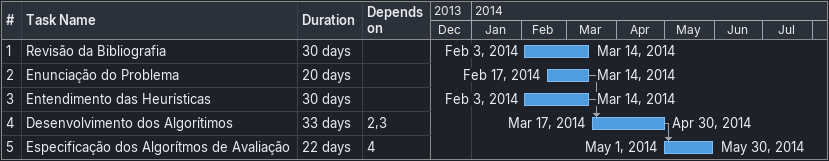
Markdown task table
| ID | Task | Duration | Start | Finish | Predecessors |
|---|---|---|---|---|---|
| 1 | Revisão da Bibliografia | 30d | 2014-02-03 | 2014-03-14 |  |
| 2 | Enunciação do Problema | 20d | 2014-02-17 | 2014-03-14 |  |
| 3 | Entendimento das Heurísticas | 30d | 2014-02-03 | 2014-03-14 |  |
| 4 | Desenvolvimento dos Algorítimos | 33d | 2014-03-17 | 2014-04-30 | 2, 3 |
| 5 | Especificação dos Algorítmos de Avaliação | 22d | 2014-05-01 | 2014-05-30 | 4 |
